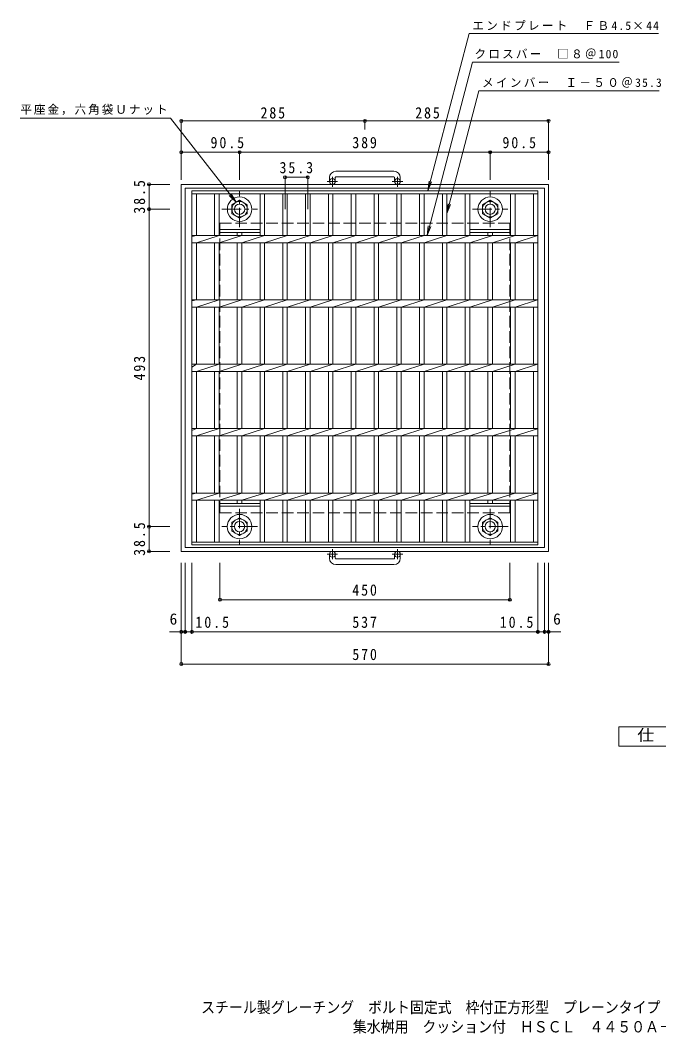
# Model space of a CAD drawing. Units: millimetres at full size, sheet at 1:6. Extents: x -793 to 1068, y -823 to 751.
# Drawn here: x -793 to 198, y -823 to 751 of the extents above; entities that cross this region are included whole.
import ezdxf
from ezdxf.enums import TextEntityAlignment as Align

# ---------------------------------------------------------------- set-up
doc = ezdxf.new("R2010")
doc.units = ezdxf.units.MM
doc.header["$LTSCALE"] = 6
doc.header["$PDMODE"] = 32
doc.header["$PDSIZE"] = 4.8
doc.linetypes.add('CHAIN1', pattern=[8, 5, -1, 1, -1])
doc.linetypes.add('DASHED3', pattern=[4, 3, -1])
for name, color, linetype, lineweight in [('E-1', 2, 'Continuous', 9), ('E-2', 3, 'Continuous', 9), ('E-4', 7, 'Continuous', 9), ('E-5', 7, 'Continuous', 9), ('F-4_F-4ﾚｲﾔ', 2, 'Continuous', 9)]:
    doc.layers.add(name, color=color, linetype=linetype, lineweight=lineweight)
doc.layers.add('F-5_F-5ﾚｲﾔ', color=2, linetype='Continuous')
doc.styles.add('ＭＳ ゴシック', font='')
doc.styles.get('ＭＳ ゴシック').set_extended_font_data('MS Gothic')

msp = doc.modelspace()

# ---------------------------------------------------------------- linework, layer by layer
at = {"layer": 'E-1'}
for p, q in [((-313.36, 506.545), (-313.36, 500.445)), ((-304.361, 506.545), (-304.361, 500.445)), ((-213.36, 516.545), (-303.36, 516.545)), ((-303.36, 507.545), (-213.36, 507.545)), ((-212.36, 506.545), (-212.36, 500.445)), ((-203.36, 506.545), (-203.36, 500.445)), ((-543.36, 495.946), (-543.36, -74.055)), ((-543.36, 495.946), (26.64, 495.946)), ((-537.36, 489.945), (-537.36, -68.054)), ((-537.36, 489.945), (20.64, 489.945)), ((20.64, 489.945), (20.64, -68.054)), ((26.64, 495.946), (26.64, -74.055)), ((-543.36, -74.055), (26.64, -74.055)), ((-537.36, -68.054), (20.64, -68.054)), ((-313.36, -84.656), (-313.36, -78.555)), ((-304.361, -84.656), (-304.361, -78.555)), ((-212.36, -84.656), (-212.36, -78.555)), ((-203.36, -84.656), (-203.36, -78.555)), ((-303.36, -85.656), (-213.36, -85.656)), ((-213.36, -94.656), (-303.36, -94.656))]:
    msp.add_line(p, q, dxfattribs=at)
at = {"layer": 'E-1', "linetype": 'CHAIN1'}
for p, q in [((-308.86, 492.338), (-308.86, 507.935)), ((-207.86, 492.338), (-207.86, 507.935)), ((-300.697, 500.445), (-317.104, 500.445)), ((-199.697, 500.445), (-216.104, 500.445)), ((-452.859, 429.809), (-452.859, 485.082)), ((-63.86, 429.809), (-63.86, 485.082)), ((-480.496, 457.446), (-425.223, 457.446)), ((-91.496, 457.446), (-36.223, 457.446)), ((-452.91, -7.919), (-452.91, -63.192)), ((-63.811, -7.919), (-63.811, -63.192)), ((-425.273, -35.555), (-480.547, -35.555)), ((-36.174, -35.555), (-91.448, -35.555)), ((-300.697, -78.555), (-317.104, -78.555)), ((-308.86, -70.449), (-308.86, -86.045)), ((-199.697, -78.555), (-216.104, -78.555)), ((-207.86, -70.449), (-207.86, -86.045))]:
    msp.add_line(p, q, dxfattribs=at)
at = {"layer": 'E-1', "linetype": 'DASHED3'}
for p, q in [((-483.36, 435.946), (-483.36, -14.055)), ((-483.36, 435.946), (-33.36, 435.946)), ((-33.36, 435.946), (-33.36, -14.055)), ((-483.36, -14.055), (-33.36, -14.055))]:
    msp.add_line(p, q, dxfattribs=at)
at = {"layer": 'E-1'}
for points in [[(-440.859, 464.373), (-440.859, 450.517), (-452.859, 443.588), (-464.859, 450.517), (-464.859, 464.373), (-452.859, 471.302)], [(-51.859, 464.373), (-51.859, 450.517), (-63.86, 443.588), (-75.859, 450.517), (-75.859, 464.373), (-63.86, 471.302)], [(-464.91, -42.483), (-464.91, -28.627), (-452.91, -21.698), (-440.91, -28.627), (-440.91, -42.483), (-452.91, -49.412)], [(-75.811, -42.483), (-75.811, -28.627), (-63.811, -21.698), (-51.811, -28.627), (-51.811, -42.483), (-63.811, -49.412)]]:
    msp.add_lwpolyline(points, close=True, dxfattribs=at)
for centre, radius in [((-308.86, 500.445), 4.5), ((-207.86, 500.445), 4.5), ((-452.859, 457.446), 19), ((-63.86, 457.446), 19), ((-452.859, 457.446), 12), ((-452.859, 457.446), 8), ((-63.86, 457.446), 12), ((-63.86, 457.446), 8), ((-452.91, -35.555), 19), ((-452.91, -35.555), 12), ((-452.91, -35.555), 8), ((-63.811, -35.555), 19), ((-63.811, -35.555), 12), ((-63.811, -35.555), 8), ((-308.86, -78.555), 4.5), ((-207.86, -78.555), 4.5)]:
    msp.add_circle(centre, radius, dxfattribs=at)
for centre, radius, start, end in [((-303.36, 506.545), 10, 90, 180), ((-303.36, 506.545), 1, 90, 180), ((-213.36, 506.545), 10, 0, 90), ((-213.36, 506.545), 1, 0, 90), ((-303.36, -84.656), 10, 180, 270), ((-303.36, -84.656), 1, 180, 270), ((-213.36, -84.656), 10, 270, 0), ((-213.36, -84.656), 1, 270, 0)]:
    msp.add_arc(centre, radius, start, end, dxfattribs=at)
at = {"layer": 'E-2'}
for p, q in [((-526.86, -64.055), (-526.86, 485.945)), ((10.14, 485.945), (-526.86, 485.945)), ((10.14, 481.445), (-526.86, 481.445)), ((-519.86, 416.595), (-519.86, 481.445)), ((-491.71, 416.595), (-491.71, 481.445)), ((-484.71, 416.595), (-484.71, 481.445)), ((-421.11, 416.595), (-421.11, 481.445)), ((-414.11, 416.595), (-414.11, 481.445)), ((-385.81, 416.595), (-385.81, 481.445)), ((-378.81, 416.595), (-378.81, 481.445)), ((-350.51, 416.595), (-350.51, 481.445)), ((-343.51, 416.595), (-343.51, 481.445)), ((-314.91, 416.595), (-314.91, 481.445)), ((-307.91, 416.595), (-307.91, 481.445)), ((-279.61, 416.595), (-279.61, 481.445)), ((-272.61, 416.595), (-272.61, 481.445)), ((-244.11, 416.595), (-244.11, 481.445)), ((-237.11, 416.595), (-237.11, 481.445)), ((-208.81, 416.595), (-208.81, 481.445)), ((-201.81, 416.595), (-201.81, 481.445)), ((-173.51, 416.595), (-173.51, 481.445)), ((-166.51, 416.595), (-166.51, 481.445)), ((-138.11, 416.595), (-138.11, 481.445)), ((-131.11, 416.595), (-131.11, 481.445)), ((-102.71, 416.595), (-102.71, 481.445)), ((-95.71, 416.595), (-95.71, 481.445)), ((-32.112, 416.595), (-32.112, 481.445)), ((-25.112, 416.595), (-25.112, 481.445)), ((3.14, 416.595), (3.14, 481.445)), ((10.14, -64.055), (10.14, 485.945)), ((-484.71, 425.945), (-421.11, 425.945)), ((-31.912, 425.945), (-95.71, 425.945)), ((-526.86, 414.913), (-519.86, 416.595)), ((-526.86, 416.595), (10.14, 416.595)), ((-519.86, 405.295), (-484.71, 416.595)), ((-484.71, 421.405), (-421.11, 421.405)), ((-484.71, 405.295), (-449.41, 416.595)), ((-456.41, 416.595), (-456.41, 421.405)), ((-449.41, 416.595), (-449.41, 421.405)), ((-449.41, 405.295), (-414.11, 416.595)), ((-414.11, 405.295), (-378.81, 416.595)), ((-378.81, 405.295), (-343.51, 416.595)), ((-343.511, 405.295), (-307.911, 416.595)), ((-307.911, 405.295), (-272.611, 416.595)), ((-272.611, 405.295), (-237.111, 416.595)), ((-237.111, 405.295), (-201.811, 416.595)), ((-201.811, 405.295), (-166.511, 416.595)), ((-166.512, 405.295), (-131.112, 416.595)), ((-131.112, 405.295), (-95.712, 416.595)), ((-95.712, 405.295), (-60.412, 416.595)), ((-31.912, 421.405), (-95.71, 421.405)), ((-67.41, 416.595), (-67.41, 421.405)), ((-60.412, 405.295), (-25.112, 416.547)), ((-60.41, 416.595), (-60.41, 421.405)), ((-24.913, 405.295), (9.44, 416.547)), ((-526.86, 405.295), (10.14, 405.295)), ((-519.86, 316.595), (-519.86, 405.295)), ((-491.71, 316.595), (-491.71, 405.295)), ((-484.71, 316.595), (-484.71, 405.295)), ((-456.41, 316.595), (-456.41, 405.295)), ((-449.41, 316.595), (-449.41, 405.295)), ((-421.11, 316.595), (-421.11, 405.295)), ((-414.11, 316.595), (-414.11, 405.295)), ((-385.81, 316.595), (-385.81, 405.295)), ((-378.81, 316.595), (-378.81, 405.295)), ((-350.51, 316.595), (-350.51, 405.295)), ((-343.51, 316.595), (-343.51, 405.295)), ((-314.91, 316.595), (-314.91, 405.295)), ((-307.91, 316.595), (-307.91, 405.295)), ((-279.61, 316.595), (-279.61, 405.295)), ((-272.61, 316.595), (-272.61, 405.295)), ((-244.11, 316.595), (-244.11, 405.295)), ((-237.11, 316.595), (-237.11, 405.295)), ((-208.81, 316.595), (-208.81, 405.295)), ((-201.81, 316.595), (-201.81, 405.295)), ((-173.51, 316.595), (-173.51, 405.295)), ((-166.51, 316.595), (-166.51, 405.295)), ((-138.11, 316.595), (-138.11, 405.295)), ((-131.11, 316.595), (-131.11, 405.295)), ((-102.71, 316.595), (-102.71, 405.295)), ((-95.71, 316.595), (-95.71, 405.295)), ((-67.41, 316.595), (-67.41, 405.295)), ((-60.41, 316.595), (-60.41, 405.295)), ((-32.112, 316.595), (-32.112, 405.295)), ((-25.112, 316.595), (-25.112, 405.295)), ((3.14, 316.595), (3.14, 405.295)), ((-526.86, 314.913), (-519.86, 316.595)), ((-526.86, 316.595), (10.14, 316.595)), ((-519.86, 305.295), (-484.71, 316.595)), ((-484.71, 305.295), (-449.41, 316.595)), ((-449.41, 305.295), (-414.11, 316.595)), ((-414.11, 305.295), (-378.81, 316.595)), ((-378.81, 305.295), (-343.51, 316.595)), ((-343.511, 305.295), (-307.911, 316.595)), ((-307.911, 305.295), (-272.611, 316.595)), ((-272.611, 305.295), (-237.111, 316.595)), ((-237.111, 305.295), (-201.811, 316.595)), ((-201.811, 305.295), (-166.511, 316.595)), ((-166.512, 305.295), (-131.112, 316.595)), ((-131.112, 305.295), (-95.712, 316.595)), ((-95.712, 305.295), (-60.412, 316.595)), ((-60.412, 305.295), (-25.112, 316.547)), ((-24.913, 305.295), (9.44, 316.547)), ((-526.86, 305.295), (10.14, 305.295)), ((-519.86, 216.595), (-519.86, 305.295)), ((-491.71, 216.595), (-491.71, 305.295)), ((-484.71, 216.595), (-484.71, 305.295)), ((-456.41, 216.595), (-456.41, 305.295)), ((-449.41, 216.595), (-449.41, 305.295)), ((-421.11, 216.595), (-421.11, 305.295)), ((-414.11, 216.595), (-414.11, 305.295)), ((-385.81, 216.595), (-385.81, 305.295)), ((-378.81, 216.595), (-378.81, 305.295)), ((-350.51, 216.595), (-350.51, 305.295)), ((-343.51, 216.595), (-343.51, 305.295)), ((-314.91, 216.595), (-314.91, 305.295)), ((-307.91, 216.595), (-307.91, 305.295)), ((-279.61, 216.595), (-279.61, 305.295)), ((-272.61, 216.595), (-272.61, 305.295)), ((-244.11, 216.595), (-244.11, 305.295)), ((-237.11, 216.595), (-237.11, 305.295)), ((-208.81, 216.595), (-208.81, 305.295)), ((-201.81, 216.595), (-201.81, 305.295)), ((-173.51, 216.595), (-173.51, 305.295)), ((-166.51, 216.595), (-166.51, 305.295)), ((-138.11, 216.595), (-138.11, 305.295)), ((-131.11, 216.595), (-131.11, 305.295)), ((-102.71, 216.595), (-102.71, 305.295)), ((-95.71, 216.595), (-95.71, 305.295)), ((-67.41, 216.595), (-67.41, 305.295)), ((-60.41, 216.595), (-60.41, 305.295)), ((-32.112, 216.595), (-32.112, 305.295)), ((-25.112, 216.595), (-25.112, 305.295)), ((3.14, 216.595), (3.14, 305.295)), ((-526.86, 212.094), (-519.86, 216.595)), ((-526.86, 216.595), (10.14, 216.595)), ((-526.86, 205.295), (10.14, 205.295)), ((-519.86, 205.296), (-484.71, 216.595)), ((-519.86, 116.595), (-519.86, 205.295)), ((-491.71, 116.595), (-491.71, 205.295)), ((-484.71, 205.296), (-449.41, 216.595)), ((-484.71, 116.595), (-484.71, 205.295)), ((-456.41, 116.595), (-456.41, 205.295)), ((-449.41, 205.296), (-414.11, 216.595)), ((-449.41, 116.595), (-449.41, 205.295)), ((-421.11, 116.595), (-421.11, 205.295)), ((-414.11, 205.296), (-378.81, 216.595)), ((-414.11, 116.595), (-414.11, 205.295)), ((-385.81, 116.595), (-385.81, 205.295)), ((-378.81, 205.296), (-343.51, 216.595)), ((-378.81, 116.595), (-378.81, 205.295)), ((-350.51, 116.595), (-350.51, 205.295)), ((-343.511, 205.296), (-307.911, 216.595)), ((-343.51, 116.595), (-343.51, 205.295)), ((-314.91, 116.595), (-314.91, 205.295)), ((-307.911, 205.296), (-272.611, 216.595)), ((-307.91, 116.595), (-307.91, 205.295)), ((-279.61, 116.595), (-279.61, 205.295)), ((-272.611, 205.296), (-237.111, 216.595)), ((-272.61, 116.595), (-272.61, 205.295)), ((-244.11, 116.595), (-244.11, 205.295)), ((-237.111, 205.296), (-201.811, 216.595)), ((-237.11, 116.595), (-237.11, 205.295)), ((-208.81, 116.595), (-208.81, 205.295)), ((-201.811, 205.296), (-166.511, 216.595)), ((-201.81, 116.595), (-201.81, 205.295)), ((-173.51, 116.595), (-173.51, 205.295)), ((-166.512, 205.296), (-131.112, 216.595)), ((-166.51, 116.595), (-166.51, 205.295)), ((-138.11, 116.595), (-138.11, 205.295)), ((-131.112, 205.296), (-95.712, 216.595)), ((-131.11, 116.595), (-131.11, 205.295)), ((-102.71, 116.595), (-102.71, 205.295)), ((-95.712, 205.296), (-60.412, 216.595)), ((-95.71, 116.595), (-95.71, 205.295)), ((-67.41, 116.595), (-67.41, 205.295)), ((-60.412, 205.296), (-25.112, 216.548)), ((-60.41, 116.595), (-60.41, 205.295)), ((-32.112, 116.595), (-32.112, 205.295)), ((-25.112, 116.595), (-25.112, 205.295)), ((-24.913, 205.296), (9.44, 216.548)), ((3.14, 116.595), (3.14, 205.295)), ((-526.86, 113.504), (-519.86, 116.595)), ((-526.86, 116.595), (10.14, 116.595)), ((-519.86, 105.296), (-484.71, 116.595)), ((-484.71, 105.296), (-449.41, 116.595)), ((-449.41, 105.296), (-414.11, 116.595)), ((-414.11, 105.296), (-378.81, 116.595)), ((-378.81, 105.296), (-343.51, 116.595)), ((-343.511, 105.296), (-307.911, 116.595)), ((-307.911, 105.296), (-272.611, 116.595)), ((-272.611, 105.296), (-237.111, 116.595)), ((-237.111, 105.296), (-201.811, 116.595)), ((-201.811, 105.296), (-166.511, 116.595)), ((-166.512, 105.296), (-131.112, 116.595)), ((-131.112, 105.296), (-95.712, 116.595)), ((-95.712, 105.296), (-60.412, 116.595)), ((-60.412, 105.296), (-25.112, 116.548)), ((-24.913, 105.296), (9.44, 116.548)), ((-526.86, 105.295), (10.14, 105.295)), ((-519.86, 16.595), (-519.86, 105.295)), ((-491.71, 16.595), (-491.71, 105.295)), ((-484.71, 16.595), (-484.71, 105.295)), ((-456.41, 16.595), (-456.41, 105.295)), ((-449.41, 16.595), (-449.41, 105.295)), ((-421.11, 16.595), (-421.11, 105.295)), ((-414.11, 16.595), (-414.11, 105.295)), ((-385.81, 16.595), (-385.81, 105.295)), ((-378.81, 16.595), (-378.81, 105.295)), ((-350.51, 16.595), (-350.51, 105.295)), ((-343.51, 16.595), (-343.51, 105.295)), ((-314.91, 16.595), (-314.91, 105.295)), ((-307.91, 16.595), (-307.91, 105.295)), ((-279.61, 16.595), (-279.61, 105.295)), ((-272.61, 16.595), (-272.61, 105.295)), ((-244.11, 16.595), (-244.11, 105.295)), ((-237.11, 16.595), (-237.11, 105.295)), ((-208.81, 16.595), (-208.81, 105.295)), ((-201.81, 16.595), (-201.81, 105.295)), ((-173.51, 16.595), (-173.51, 105.295)), ((-166.51, 16.595), (-166.51, 105.295)), ((-138.11, 16.595), (-138.11, 105.295)), ((-131.11, 16.595), (-131.11, 105.295)), ((-102.71, 16.595), (-102.71, 105.295)), ((-95.71, 16.595), (-95.71, 105.295)), ((-67.41, 16.595), (-67.41, 105.295)), ((-60.41, 16.595), (-60.41, 105.295)), ((-32.112, 16.595), (-32.112, 105.295)), ((-25.112, 16.595), (-25.112, 105.295)), ((3.14, 16.595), (3.14, 105.295)), ((-526.86, 14.914), (-519.86, 16.595)), ((-526.86, 16.595), (10.14, 16.595)), ((-519.86, 5.296), (-484.71, 16.595)), ((-484.71, 5.296), (-449.41, 16.595)), ((-449.41, 5.296), (-414.11, 16.595)), ((-414.11, 5.296), (-378.81, 16.595)), ((-378.81, 5.296), (-343.51, 16.595)), ((-343.511, 5.296), (-307.911, 16.595)), ((-307.911, 5.296), (-272.611, 16.595)), ((-272.611, 5.296), (-237.111, 16.595)), ((-237.111, 5.296), (-201.811, 16.595)), ((-201.811, 5.296), (-166.511, 16.595)), ((-166.512, 5.296), (-131.112, 16.595)), ((-131.112, 5.296), (-95.712, 16.595)), ((-95.712, 5.296), (-60.412, 16.595)), ((-60.412, 5.296), (-25.112, 16.548)), ((-24.913, 5.296), (9.44, 16.548)), ((-526.86, 5.295), (10.14, 5.295)), ((-519.86, -59.555), (-519.86, 5.295)), ((-491.71, -59.555), (-491.71, 5.295)), ((-484.71, -59.555), (-484.71, 5.295)), ((-421.11, 0.485), (-484.71, 0.485)), ((-456.41, 5.295), (-456.41, 0.485)), ((-449.41, 5.295), (-449.41, 0.485)), ((-421.11, -59.555), (-421.11, 5.295)), ((-414.11, -59.555), (-414.11, 5.295)), ((-385.81, -59.555), (-385.81, 5.295)), ((-378.81, -59.555), (-378.81, 5.295)), ((-350.51, -59.555), (-350.51, 5.295)), ((-343.51, -59.555), (-343.51, 5.295)), ((-314.91, -59.555), (-314.91, 5.295)), ((-307.91, -59.555), (-307.91, 5.295)), ((-279.61, -59.555), (-279.61, 5.295)), ((-272.61, -59.555), (-272.61, 5.295)), ((-244.11, -59.555), (-244.11, 5.295)), ((-237.11, -59.555), (-237.11, 5.295)), ((-208.81, -59.555), (-208.81, 5.295)), ((-201.81, -59.555), (-201.81, 5.295)), ((-173.51, -59.555), (-173.51, 5.295)), ((-166.51, -59.555), (-166.51, 5.295)), ((-138.11, -59.555), (-138.11, 5.295)), ((-131.11, -59.555), (-131.11, 5.295)), ((-102.71, -59.555), (-102.71, 5.295)), ((-95.71, -59.555), (-95.71, 5.295)), ((-31.912, 0.485), (-95.71, 0.485)), ((-67.41, 5.295), (-67.41, 0.485)), ((-60.41, 5.295), (-60.41, 0.485)), ((-32.112, -59.555), (-32.112, 5.295)), ((-25.112, -59.555), (-25.112, 5.295)), ((3.14, -59.555), (3.14, 5.295)), ((-421.11, -4.055), (-484.71, -4.055)), ((-31.912, -4.055), (-95.71, -4.055)), ((10.14, -59.555), (-526.86, -59.555)), ((10.14, -64.055), (-526.86, -64.055))]:
    msp.add_line(p, q, dxfattribs=at)
at = {"layer": 'E-4'}
for p, q in [((-543.36, 596.294), (-543.36, 507.946)), ((-543.36, 594.494), (-258.36, 594.494)), ((-258.36, 596.294), (-258.36, 581.34)), ((-258.36, 594.494), (26.64, 594.494)), ((26.64, 596.294), (26.64, 507.946)), ((-543.36, 547.745), (-543.36, 503.082)), ((-452.859, 547.745), (-452.859, 503.082)), ((-63.86, 547.745), (-63.86, 503.082)), ((-63.86, 545.945), (26.64, 545.945)), ((26.64, 547.745), (26.64, 503.082)), ((-382.31, 508.867), (-382.31, 457.471)), ((-382.31, 507.067), (-347.01, 507.067)), ((-347.01, 508.867), (-347.01, 457.471)), ((-595.16, 495.945), (-561.36, 495.945)), ((-593.36, 457.446), (-593.36, 495.945)), ((-595.16, 457.446), (-561.36, 457.446)), ((-593.36, -35.555), (-593.36, 457.446)), ((-595.16, -35.555), (-561.36, -35.555)), ((-593.36, -74.055), (-593.36, -35.555)), ((-595.16, -74.055), (-561.36, -74.055)), ((-543.36, -250.855), (-543.36, -92.055)), ((-537.36, -200.855), (-537.36, -92.055)), ((-526.86, -200.855), (-526.86, -92.055)), ((-483.36, -150.855), (-483.36, -92.055)), ((-33.36, -150.855), (-33.36, -92.055)), ((10.14, -200.855), (10.14, -92.055)), ((20.64, -200.855), (20.64, -92.055)), ((26.64, -250.855), (26.64, -92.055)), ((-483.36, -149.055), (-33.36, -149.055)), ((-561.566, -199.055), (-537.36, -199.055)), ((-537.36, -199.055), (-526.86, -199.055)), ((-526.86, -199.055), (10.14, -199.055)), ((10.14, -199.055), (20.64, -199.055)), ((20.64, -199.055), (45.807, -199.055)), ((-543.36, -249.055), (26.64, -249.055))]:
    msp.add_line(p, q, dxfattribs=at)
msp.add_lwpolyline([(-543.36, 545.945), (-452.859, 545.945), (-63.86, 545.945)], dxfattribs=at)
for p in [(-543.36, 594.494), (-258.36, 594.494), (26.64, 594.494), (-543.36, 545.945), (-452.859, 545.945), (-63.86, 545.945), (26.64, 545.945), (-382.31, 507.067), (-347.01, 507.067), (-593.36, 495.945), (-593.36, 457.446), (-593.36, -35.555), (-593.36, -74.055), (-483.36, -149.055), (-33.36, -149.055), (-543.36, -199.055), (-537.36, -199.055), (-526.86, -199.055), (10.14, -199.055), (20.64, -199.055), (26.64, -199.055), (-543.36, -249.055), (26.64, -249.055)]:
    msp.add_point(p, dxfattribs=at)
at = {"layer": 'E-5'}
for p, q in [((-161.894, 416.595), (-91.235, 685.688)), ((136.252, 685.688), (-91.235, 685.688)), ((-131.11, 450.699), (-81.513, 641.188)), ((198.465, 641.188), (-81.513, 641.188)), ((-560.269, 598.729), (-793.269, 598.729)), ((-458.177, 468.232), (-560.269, 598.729)), ((-160.687, 485.945), (-158.73, 500.817)), ((-160.687, 485.945), (-154.947, 499.803)), ((-458.177, 468.232), (-468.882, 478.738)), ((-458.177, 468.232), (-465.798, 481.151)), ((-131.11, 450.699), (-129.152, 465.57)), ((-131.11, 450.699), (-125.37, 464.557)), ((-161.894, 416.595), (-159.936, 431.466)), ((-161.894, 416.595), (-156.154, 430.453))]:
    msp.add_line(p, q, dxfattribs=at)
msp.add_lwpolyline([(-160.687, 485.945), (-96.688, 730.187), (197.543, 730.187)], dxfattribs=at)
at = {"layer": 'F-4_F-4ﾚｲﾔ'}
msp.add_lwpolyline([(135.943, -376.445), (135.943, -346.444), (270.943, -346.444), (270.943, -376.445)], close=True, dxfattribs=at)

# ---------------------------------------------------------------- texts
at = {"layer": 'E-4', "color": 2, "style": 'ＭＳ ゴシック'}
for p in [(-561.566, -193.055), (33.807, -193.055)]:
    msp.add_text('6', height=17.6, dxfattribs=at).set_placement(p, align=Align.BOTTOM_LEFT)
at = {"layer": 'E-4', "color": 2, "char_height": 17.6, "attachment_point": 7, "style": 'ＭＳ ゴシック'}
for s, insert in [('\\T1.27;\\W0.9;285', (-420.36, 598.094)), ('\\T1.27;\\W0.9;285', (-180.217, 598.094)), ('\\T1.28;\\W0.9;90.5', (-497.972, 551.945)), ('\\T1.27;\\W0.9;389', (-277.86, 551.945)), ('\\T1.28;\\W0.9;90.5', (-44.86, 551.945)), ('\\T1.28;\\W0.9;35.3', (-390.91, 513.067)), ('\\T1.27;\\W0.9;450', (-277.86, -143.055)), ('\\T1.28;\\W0.9;10.5', (-521.402, -193.055)), ('\\T1.27;\\W0.9;537', (-277.86, -193.055)), ('\\T1.28;\\W0.9;10.5', (-48.979, -193.055)), ('\\T1.27;\\W0.9;570', (-277.86, -243.055))]:
    msp.add_mtext(s, dxfattribs=dict(at, insert=insert))
at = {"layer": 'E-4', "color": 2, "char_height": 17.6, "attachment_point": 7, "rotation": 90, "style": 'ＭＳ ゴシック'}
for s, insert in [('\\T1.28;\\W0.9;38.5', (-599.36, 450.446)), ('\\T1.27;\\W0.9;493', (-599.36, 191.445)), ('\\T1.28;\\W0.9;38.5', (-599.36, -81.055))]:
    msp.add_mtext(s, dxfattribs=dict(at, insert=insert))
at = {"layer": 'E-5', "char_height": 13.2, "attachment_point": 7, "style": 'ＭＳ ゴシック'}
for s, insert in [('\\T1.2;エンドプレート\u3000ＦＢ4.5×44', (-91.688, 735.187)), ('\\T1.19;クロスバー\u3000□８＠100', (-88.262, 690.688)), ('\\T1.2;メインバー\u3000Ｉ－５０＠35.3', (-76.513, 646.188)), ('\\T1.17;平座金，六角袋Ｕナット', (-793.269, 603.729))]:
    msp.add_mtext(s, dxfattribs=dict(at, insert=insert))
at = {"layer": 'F-4_F-4ﾚｲﾔ', "style": 'ＭＳ ゴシック', "width": 1.1}
msp.add_text('仕\u3000様', height=17.6, dxfattribs=at).set_placement((164.443, -373.444), align=Align.BOTTOM_LEFT)
at = {"layer": 'F-5_F-5ﾚｲﾔ', "style": 'ＭＳ ゴシック', "width": 0.9}
for s, p in [('スチール製グレーチング\u3000ボルト固定式\u3000枠付正方形型\u3000プレーンタイプ', (-512.598, -796.274)), ('集水桝用\u3000クッション付\u3000ＨＳＣＬ\u3000４４５０Ａ－ｂ', (-277.145, -826.488))]:
    msp.add_text(s, height=17.6, dxfattribs=at).set_placement(p, align=Align.BOTTOM_LEFT)

doc.saveas('drawing.dxf')
